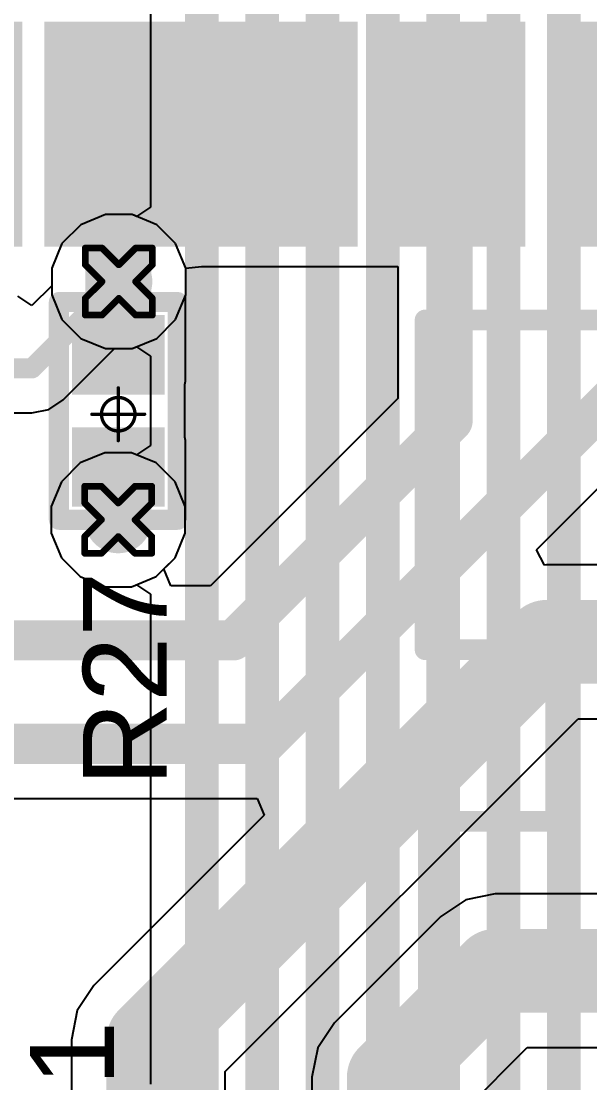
# Model space of a CAD drawing. Header units: inches. Extents: x -13 to 366, y -4 to 120.
# Drawn here: x 22.64 to 26.95, y 12.15 to 20.19 of the extents above; entities that cross this region are included whole.
import ezdxf

# ---------------------------------------------------------------- set-up
doc = ezdxf.new("R2010")
doc.units = ezdxf.units.IN
for name, color, linetype in [('Bottom Layer', 5, 'Continuous'), ('Drill Drawing', 1, 'Continuous'), ('GND', 16, 'Continuous'), ('Mechanical 15', 56, 'Continuous'), ('POWER', 76, 'Continuous'), ('Top Layer', 1, 'Continuous'), ('Top Overlay', 2, 'Continuous'), ('Top Paste', 8, 'Continuous'), ('Top Solder', 216, 'Continuous'), ('Via Holes', 16, 'Continuous')]:
    doc.layers.add(name, color=color, linetype=linetype)
doc.styles.add('Arial', font='', dxfattribs={"height": 0.2})
doc.styles.get('Arial').set_extended_font_data('Arial')

# ---------------------------------------------------------------- blocks, each defined once
blk = doc.blocks.new('R_0402_L_3')
at = {"layer": 'Top Layer'}
for points in [[(-0.625, 0.25), (-0.225, 0.25), (-0.225, -0.25), (-0.625, -0.25)], [(0.225, 0.25), (0.625, 0.25), (0.625, -0.25), (0.225, -0.25)]]:
    blk.add_hatch(color=1, dxfattribs=at).paths.add_polyline_path(points)
at = {"layer": 'Top Paste'}
for points in [[(-0.625, 0.25), (-0.225, 0.25), (-0.225, -0.25), (-0.625, -0.25)], [(0.225, 0.25), (0.625, 0.25), (0.625, -0.25), (0.225, -0.25)]]:
    blk.add_hatch(color=8, dxfattribs=at).paths.add_polyline_path(points)
at = {"layer": 'Top Solder'}
for points in [[(-0.7266, 0.3516), (-0.1234, 0.3516), (-0.1234, -0.3516), (-0.7266, -0.3516)], [(0.1234, 0.3516), (0.7266, 0.3516), (0.7266, -0.3516), (0.1234, -0.3516)]]:
    blk.add_hatch(color=216, dxfattribs=at).paths.add_polyline_path(points)
at = {"layer": 'Mechanical 15'}
for points in [[(-0.0249, 0.2001, 0.0254, 0.0254, 0), (-0.0249, -0.1999, 0.0254, 0.0254, 0)], [(-0.2249, 0.0001, 0.0254, 0.0254, 0), (0.1751, 0.0001, 0.0254, 0.0254, 0)]]:
    blk.add_lwpolyline(points, format="xyseb", dxfattribs=at)
for points in [[(-0.0313, 0.2001, 0.0127, 0.0127, 1), (-0.0186, 0.2001, 0.0127, 0.0127, 1)], [(0.1021, 0.0001, 0.0254, 0.0254, 1), (-0.1519, 0.0001, 0.0254, 0.0254, 1)], [(-0.2313, 0.0001, 0.0127, 0.0127, 1), (-0.2186, 0.0001, 0.0127, 0.0127, 1)], [(-0.1583, 0.0001, 0.0127, 0.0127, 1), (-0.1456, 0.0001, 0.0127, 0.0127, 1)], [(0.0957, 0.0001, 0.0127, 0.0127, 1), (0.1084, 0.0001, 0.0127, 0.0127, 1)], [(0.1687, 0.0001, 0.0127, 0.0127, 1), (0.1814, 0.0001, 0.0127, 0.0127, 1)], [(-0.0313, -0.1999, 0.0127, 0.0127, 1), (-0.0186, -0.1999, 0.0127, 0.0127, 1)]]:
    blk.add_lwpolyline(points, format="xyseb", close=True, dxfattribs=at)
at = {"layer": 'Top Overlay'}
for points in [[(-0.825, 0.45, 0.1524, 0.1524, 0), (-0.825, -0.45, 0.1524, 0.1524, 0)], [(-0.825, 0.45, 0.1524, 0.1524, 0), (0.825, 0.45, 0.1524, 0.1524, 0)], [(0.825, 0.45, 0.1524, 0.1524, 0), (0.825, -0.45, 0.1524, 0.1524, 0)], [(-0.825, -0.45, 0.1524, 0.1524, 0), (0.825, -0.45, 0.1524, 0.1524, 0)]]:
    blk.add_lwpolyline(points, format="xyseb", dxfattribs=at)
for points in [[(-0.8631, 0.45, 0.0762, 0.0762, 1), (-0.7869, 0.45, 0.0762, 0.0762, 1)], [(-0.8631, 0.45, 0.0762, 0.0762, 1), (-0.7869, 0.45, 0.0762, 0.0762, 1)], [(0.7869, 0.45, 0.0762, 0.0762, 1), (0.8631, 0.45, 0.0762, 0.0762, 1)], [(0.7869, 0.45, 0.0762, 0.0762, 1), (0.8631, 0.45, 0.0762, 0.0762, 1)], [(-0.8631, -0.45, 0.0762, 0.0762, 1), (-0.7869, -0.45, 0.0762, 0.0762, 1)], [(-0.8631, -0.45, 0.0762, 0.0762, 1), (-0.7869, -0.45, 0.0762, 0.0762, 1)], [(0.7869, -0.45, 0.0762, 0.0762, 1), (0.8631, -0.45, 0.0762, 0.0762, 1)], [(0.7869, -0.45, 0.0762, 0.0762, 1), (0.8631, -0.45, 0.0762, 0.0762, 1)]]:
    blk.add_lwpolyline(points, format="xyseb", close=True, dxfattribs=at)
blk = doc.blocks.new('41_SMD_M______12')
at = {"layer": 'Top Layer'}
for points in [[(8, 5.52), (9.5, 5.52), (9.5, 4.62), (8, 4.62)], [(8, 4.25), (9.5, 4.25), (9.5, 3.35), (8, 3.35)], [(8, 2.98), (9.5, 2.98), (9.5, 2.08), (8, 2.08)], [(8, 1.71), (9.5, 1.71), (9.5, 0.81), (8, 0.81)]]:
    blk.add_hatch(color=1, dxfattribs=at).paths.add_polyline_path(points)
at = {"layer": 'Top Paste'}
for points in [[(8, 5.52), (9.5, 5.52), (9.5, 4.62), (8, 4.62)], [(8, 4.25), (9.5, 4.25), (9.5, 3.35), (8, 3.35)], [(8, 2.98), (9.5, 2.98), (9.5, 2.08), (8, 2.08)], [(8, 1.71), (9.5, 1.71), (9.5, 0.81), (8, 0.81)]]:
    blk.add_hatch(color=8, dxfattribs=at).paths.add_polyline_path(points)
at = {"layer": 'Top Solder'}
for points in [[(7.8984, 5.6216), (9.6016, 5.6216), (9.6016, 4.5184), (7.8984, 4.5184)], [(7.8984, 4.3516), (9.6016, 4.3516), (9.6016, 3.2484), (7.8984, 3.2484)], [(7.8984, 3.0816), (9.6016, 3.0816), (9.6016, 1.9784), (7.8984, 1.9784)], [(7.8984, 1.8116), (9.6016, 1.8116), (9.6016, 0.7084), (7.8984, 0.7084)], [(7.8984, 0.5416), (9.6016, 0.5416), (9.6016, -0.5616), (7.8984, -0.5616)]]:
    blk.add_hatch(color=216, dxfattribs=at).paths.add_polyline_path(points)
blk = doc.blocks.new('XH2_54_LI_5P_30')
at = {"layer": 'Top Overlay'}
for points in [[(-3.78, 2.4638, 0.1565, 0.1565, 0), (3.72, 2.4638, 0.1565, 0.1565, 0)], [(3.72, 2.4638, 0.1565, 0.1565, 0), (3.72, 1.5, 0.1565, 0.1565, 0)], [(5.02, 2.4892, 0.1565, 0.1565, 0), (5.02, 1.5, 0.1565, 0.1565, 0)], [(5.02, 2.4892, 0.1565, 0.1565, 0), (7.52, 2.4892, 0.1565, 0.1565, 0)], [(7.52, 2.4892, 0.1565, 0.1565, 0), (7.52, -3.4544, 0.1565, 0.1565, 0)], [(3.72, 1.5, 0.1565, 0.1565, 0), (5.02, 1.5, 0.1565, 0.1565, 0)]]:
    blk.add_lwpolyline(points, format="xyseb", dxfattribs=at)
for points in [[(3.6809, 2.4638, 0.0782, 0.0782, 1), (3.7591, 2.4638, 0.0782, 0.0782, 1)], [(3.6809, 2.4638, 0.0782, 0.0782, 1), (3.7591, 2.4638, 0.0782, 0.0782, 1)], [(4.9809, 2.4892, 0.0782, 0.0782, 1), (5.0591, 2.4892, 0.0782, 0.0782, 1)], [(4.9809, 2.4892, 0.0782, 0.0782, 1), (5.0591, 2.4892, 0.0782, 0.0782, 1)], [(7.4809, 2.4892, 0.0782, 0.0782, 1), (7.5591, 2.4892, 0.0782, 0.0782, 1)], [(7.4809, 2.4892, 0.0782, 0.0782, 1), (7.5591, 2.4892, 0.0782, 0.0782, 1)], [(3.6809, 1.5, 0.0782, 0.0782, 1), (3.7591, 1.5, 0.0782, 0.0782, 1)], [(3.6809, 1.5, 0.0782, 0.0782, 1), (3.7591, 1.5, 0.0782, 0.0782, 1)], [(4.9809, 1.5, 0.0782, 0.0782, 1), (5.0591, 1.5, 0.0782, 0.0782, 1)], [(4.9809, 1.5, 0.0782, 0.0782, 1), (5.0591, 1.5, 0.0782, 0.0782, 1)]]:
    blk.add_lwpolyline(points, format="xyseb", close=True, dxfattribs=at)

msp = doc.modelspace()

# ---------------------------------------------------------------- hatches: boundary and pattern name
at = {"layer": 'Bottom Layer'}
h = msp.add_hatch(color=5, dxfattribs=at)
edge = h.paths.add_edge_path()
edge.add_arc((23.3796, 18.2198), 0.254, 0, 360)
h = msp.add_hatch(color=5, dxfattribs=at)
edge = h.paths.add_edge_path()
edge.add_arc((23.3754, 16.4141), 0.254, 0, 360)
at = {"layer": 'GND'}
h = msp.add_hatch(color=16, dxfattribs=at)
edge = h.paths.add_edge_path()
edge.add_arc((23.3796, 18.2198), 0.254, 0, 360)
h = msp.add_hatch(color=16, dxfattribs=at)
edge = h.paths.add_edge_path()
edge.add_arc((23.3754, 16.4141), 0.254, 0, 360)
at = {"layer": 'POWER'}
h = msp.add_hatch(color=76, dxfattribs=at)
edge = h.paths.add_edge_path()
edge.add_arc((23.3796, 18.2198), 0.254, 0, 360)
h = msp.add_hatch(color=76, dxfattribs=at)
edge = h.paths.add_edge_path()
edge.add_arc((23.3754, 16.4141), 0.254, 0, 360)
at = {"layer": 'Top Layer'}
for points in [[(23.1255, 17.464), (23.6254, 17.464), (23.6254, 19.337), (23.1255, 19.337)], [(23.6254, 17.014), (23.1255, 17.014), (23.1255, 16.4141), (23.6254, 16.4141)]]:
    msp.add_hatch(color=1, dxfattribs=at).paths.add_polyline_path(points)
h = msp.add_hatch(color=1, dxfattribs=at)
edge = h.paths.add_edge_path()
edge.add_arc((23.3796, 18.2198), 0.254, 0, 360)
h = msp.add_hatch(color=1, dxfattribs=at)
edge = h.paths.add_edge_path()
edge.add_arc((23.3754, 16.4141), 0.254, 0, 360)
at = {"layer": 'Via Holes'}
h = msp.add_hatch(color=7, dxfattribs=at)
edge = h.paths.add_edge_path()
edge.add_arc((23.3796, 18.2198), 0.127, 0, 360)
h = msp.add_hatch(color=7, dxfattribs=at)
edge = h.paths.add_edge_path()
edge.add_arc((23.3754, 16.4141), 0.127, 0, 360)

# ---------------------------------------------------------------- linework, layer by layer
at = {"layer": 'Bottom Layer'}
for p, q in [((23.6196, 24.8335), (23.6196, 18.7845)), ((23.6196, 18.7845), (23.514, 18.7139)), ((23.2785, 18.7278), (23.0918, 18.6504)), ((23.4806, 18.7278), (23.2785, 18.7278)), ((23.514, 18.7139), (23.4806, 18.7278)), ((23.0918, 18.6504), (22.9489, 18.5075)), ((22.9489, 18.5075), (22.8716, 18.3208)), ((22.8716, 18.3208), (22.8716, 18.1187)), ((22.8716, 18.1187), (22.9489, 17.932)), ((22.9489, 17.932), (23.0918, 17.7891)), ((23.0918, 17.7891), (23.2785, 17.7118)), ((23.2785, 17.7118), (23.4806, 17.7118)), ((23.4806, 17.7118), (23.514, 17.7256)), ((23.514, 17.7256), (23.6196, 17.655)), ((23.6196, 17.655), (23.6196, 16.9771)), ((23.2744, 16.9221), (23.0877, 16.8447)), ((23.4765, 16.9221), (23.2744, 16.9221)), ((23.514, 16.9065), (23.4765, 16.9221)), ((23.6196, 16.9771), (23.514, 16.9065)), ((23.0877, 16.8447), (22.9448, 16.7018)), ((22.9448, 16.7018), (22.8674, 16.5151)), ((22.8674, 16.5151), (22.8674, 16.313)), ((22.8674, 16.313), (22.9448, 16.1263)), ((22.9448, 16.1263), (23.0877, 15.9834)), ((23.0877, 15.9834), (23.2744, 15.9061)), ((23.2744, 15.9061), (23.4765, 15.9061)), ((23.4765, 15.9061), (23.514, 15.9216)), ((23.514, 15.9216), (23.6196, 15.8511)), ((23.6196, 15.8511), (23.6196, 12.1351))]:
    msp.add_line(p, q, dxfattribs=at)
for points in [[(26.7513, 2.8969, 0.254, 0.254, 0), (26.7513, 33.2458, 0.254, 0.254, 0)], [(26.2941, 3.0863, 0.254, 0.254, 0), (26.2941, 32.7694, 0.254, 0.254, 0)], [(25.8369, 3.844, 0.254, 0.254, 0), (25.8369, 25.7519, 0.254, 0.254, 0)], [(25.3797, 5.0975, 0.254, 0.254, 0), (25.3797, 25.5626, 0.254, 0.254, 0)], [(24.9225, 6.233, 0.254, 0.254, 0), (24.9225, 25.3732, 0.254, 0.254, 0)], [(24.4653, 7.3872, 0.254, 0.254, 0), (24.4653, 25.1838, 0.254, 0.254, 0)], [(24.0081, 11.9742, 0.254, 0.254, 0), (24.0081, 24.9944, 0.254, 0.254, 0)]]:
    msp.add_lwpolyline(points, format="xyseb", dxfattribs=at)
at = {"layer": 'Drill Drawing'}
for points in [[(23.1256, 18.3468, 0.0508, 0.0508, 0), (23.1256, 18.4738, 0.0508, 0.0508, 0)], [(23.1256, 18.4738, 0.0508, 0.0508, 0), (23.2526, 18.4738, 0.0508, 0.0508, 0)], [(23.2526, 18.4738, 0.0508, 0.0508, 0), (23.3796, 18.3468, 0.0508, 0.0508, 0)], [(23.3796, 18.3468, 0.0508, 0.0508, 0), (23.5066, 18.4738, 0.0508, 0.0508, 0)], [(23.5066, 18.4738, 0.0508, 0.0508, 0), (23.6336, 18.4738, 0.0508, 0.0508, 0)], [(23.6336, 18.3468, 0.0508, 0.0508, 0), (23.6336, 18.4738, 0.0508, 0.0508, 0)], [(23.1256, 18.3468, 0.0508, 0.0508, 0), (23.2526, 18.2198, 0.0508, 0.0508, 0)], [(23.5066, 18.2198, 0.0508, 0.0508, 0), (23.6336, 18.3468, 0.0508, 0.0508, 0)], [(23.1256, 18.0928, 0.0508, 0.0508, 0), (23.2526, 18.2198, 0.0508, 0.0508, 0)], [(23.5066, 18.2198, 0.0508, 0.0508, 0), (23.6336, 18.0928, 0.0508, 0.0508, 0)], [(23.1256, 17.9658, 0.0508, 0.0508, 0), (23.1256, 18.0928, 0.0508, 0.0508, 0)], [(23.2526, 17.9658, 0.0508, 0.0508, 0), (23.3796, 18.0928, 0.0508, 0.0508, 0)], [(23.3796, 18.0928, 0.0508, 0.0508, 0), (23.5066, 17.9658, 0.0508, 0.0508, 0)], [(23.6336, 17.9658, 0.0508, 0.0508, 0), (23.6336, 18.0928, 0.0508, 0.0508, 0)], [(23.1256, 17.9658, 0.0508, 0.0508, 0), (23.2526, 17.9658, 0.0508, 0.0508, 0)], [(23.5066, 17.9658, 0.0508, 0.0508, 0), (23.6336, 17.9658, 0.0508, 0.0508, 0)], [(23.1214, 16.5411, 0.0508, 0.0508, 0), (23.1214, 16.6681, 0.0508, 0.0508, 0)], [(23.1214, 16.6681, 0.0508, 0.0508, 0), (23.2484, 16.6681, 0.0508, 0.0508, 0)], [(23.2484, 16.6681, 0.0508, 0.0508, 0), (23.3754, 16.5411, 0.0508, 0.0508, 0)], [(23.3754, 16.5411, 0.0508, 0.0508, 0), (23.5024, 16.6681, 0.0508, 0.0508, 0)], [(23.5024, 16.6681, 0.0508, 0.0508, 0), (23.6294, 16.6681, 0.0508, 0.0508, 0)], [(23.6294, 16.5411, 0.0508, 0.0508, 0), (23.6294, 16.6681, 0.0508, 0.0508, 0)], [(23.1214, 16.5411, 0.0508, 0.0508, 0), (23.2484, 16.4141, 0.0508, 0.0508, 0)], [(23.5024, 16.4141, 0.0508, 0.0508, 0), (23.6294, 16.5411, 0.0508, 0.0508, 0)], [(23.1214, 16.2871, 0.0508, 0.0508, 0), (23.2484, 16.4141, 0.0508, 0.0508, 0)], [(23.5024, 16.4141, 0.0508, 0.0508, 0), (23.6294, 16.2871, 0.0508, 0.0508, 0)], [(23.1214, 16.1601, 0.0508, 0.0508, 0), (23.1214, 16.2871, 0.0508, 0.0508, 0)], [(23.2484, 16.1601, 0.0508, 0.0508, 0), (23.3754, 16.2871, 0.0508, 0.0508, 0)], [(23.3754, 16.2871, 0.0508, 0.0508, 0), (23.5024, 16.1601, 0.0508, 0.0508, 0)], [(23.6294, 16.1601, 0.0508, 0.0508, 0), (23.6294, 16.2871, 0.0508, 0.0508, 0)], [(23.1214, 16.1601, 0.0508, 0.0508, 0), (23.2484, 16.1601, 0.0508, 0.0508, 0)], [(23.5024, 16.1601, 0.0508, 0.0508, 0), (23.6294, 16.1601, 0.0508, 0.0508, 0)]]:
    msp.add_lwpolyline(points, format="xyseb", dxfattribs=at)
for points in [[(23.1129, 18.4738, 0.0254, 0.0254, 1), (23.1383, 18.4738, 0.0254, 0.0254, 1)], [(23.1129, 18.4738, 0.0254, 0.0254, 1), (23.1383, 18.4738, 0.0254, 0.0254, 1)], [(23.2399, 18.4738, 0.0254, 0.0254, 1), (23.2653, 18.4738, 0.0254, 0.0254, 1)], [(23.2399, 18.4738, 0.0254, 0.0254, 1), (23.2653, 18.4738, 0.0254, 0.0254, 1)], [(23.4939, 18.4738, 0.0254, 0.0254, 1), (23.5193, 18.4738, 0.0254, 0.0254, 1)], [(23.4939, 18.4738, 0.0254, 0.0254, 1), (23.5193, 18.4738, 0.0254, 0.0254, 1)], [(23.6209, 18.4738, 0.0254, 0.0254, 1), (23.6463, 18.4738, 0.0254, 0.0254, 1)], [(23.6209, 18.4738, 0.0254, 0.0254, 1), (23.6463, 18.4738, 0.0254, 0.0254, 1)], [(23.1129, 18.3468, 0.0254, 0.0254, 1), (23.1383, 18.3468, 0.0254, 0.0254, 1)], [(23.1129, 18.3468, 0.0254, 0.0254, 1), (23.1383, 18.3468, 0.0254, 0.0254, 1)], [(23.3669, 18.3468, 0.0254, 0.0254, 1), (23.3923, 18.3468, 0.0254, 0.0254, 1)], [(23.3669, 18.3468, 0.0254, 0.0254, 1), (23.3923, 18.3468, 0.0254, 0.0254, 1)], [(23.6209, 18.3468, 0.0254, 0.0254, 1), (23.6463, 18.3468, 0.0254, 0.0254, 1)], [(23.6209, 18.3468, 0.0254, 0.0254, 1), (23.6463, 18.3468, 0.0254, 0.0254, 1)], [(23.2399, 18.2198, 0.0254, 0.0254, 1), (23.2653, 18.2198, 0.0254, 0.0254, 1)], [(23.2399, 18.2198, 0.0254, 0.0254, 1), (23.2653, 18.2198, 0.0254, 0.0254, 1)], [(23.4939, 18.2198, 0.0254, 0.0254, 1), (23.5193, 18.2198, 0.0254, 0.0254, 1)], [(23.4939, 18.2198, 0.0254, 0.0254, 1), (23.5193, 18.2198, 0.0254, 0.0254, 1)], [(23.1129, 18.0928, 0.0254, 0.0254, 1), (23.1383, 18.0928, 0.0254, 0.0254, 1)], [(23.1129, 18.0928, 0.0254, 0.0254, 1), (23.1383, 18.0928, 0.0254, 0.0254, 1)], [(23.3669, 18.0928, 0.0254, 0.0254, 1), (23.3923, 18.0928, 0.0254, 0.0254, 1)], [(23.3669, 18.0928, 0.0254, 0.0254, 1), (23.3923, 18.0928, 0.0254, 0.0254, 1)], [(23.6209, 18.0928, 0.0254, 0.0254, 1), (23.6463, 18.0928, 0.0254, 0.0254, 1)], [(23.6209, 18.0928, 0.0254, 0.0254, 1), (23.6463, 18.0928, 0.0254, 0.0254, 1)], [(23.1129, 17.9658, 0.0254, 0.0254, 1), (23.1383, 17.9658, 0.0254, 0.0254, 1)], [(23.1129, 17.9658, 0.0254, 0.0254, 1), (23.1383, 17.9658, 0.0254, 0.0254, 1)], [(23.2399, 17.9658, 0.0254, 0.0254, 1), (23.2653, 17.9658, 0.0254, 0.0254, 1)], [(23.2399, 17.9658, 0.0254, 0.0254, 1), (23.2653, 17.9658, 0.0254, 0.0254, 1)], [(23.4939, 17.9658, 0.0254, 0.0254, 1), (23.5193, 17.9658, 0.0254, 0.0254, 1)], [(23.4939, 17.9658, 0.0254, 0.0254, 1), (23.5193, 17.9658, 0.0254, 0.0254, 1)], [(23.6209, 17.9658, 0.0254, 0.0254, 1), (23.6463, 17.9658, 0.0254, 0.0254, 1)], [(23.6209, 17.9658, 0.0254, 0.0254, 1), (23.6463, 17.9658, 0.0254, 0.0254, 1)], [(23.1087, 16.6681, 0.0254, 0.0254, 1), (23.1341, 16.6681, 0.0254, 0.0254, 1)], [(23.1087, 16.6681, 0.0254, 0.0254, 1), (23.1341, 16.6681, 0.0254, 0.0254, 1)], [(23.2357, 16.6681, 0.0254, 0.0254, 1), (23.2611, 16.6681, 0.0254, 0.0254, 1)], [(23.2357, 16.6681, 0.0254, 0.0254, 1), (23.2611, 16.6681, 0.0254, 0.0254, 1)], [(23.4897, 16.6681, 0.0254, 0.0254, 1), (23.5151, 16.6681, 0.0254, 0.0254, 1)], [(23.4897, 16.6681, 0.0254, 0.0254, 1), (23.5151, 16.6681, 0.0254, 0.0254, 1)], [(23.6167, 16.6681, 0.0254, 0.0254, 1), (23.6421, 16.6681, 0.0254, 0.0254, 1)], [(23.6167, 16.6681, 0.0254, 0.0254, 1), (23.6421, 16.6681, 0.0254, 0.0254, 1)], [(23.1087, 16.5411, 0.0254, 0.0254, 1), (23.1341, 16.5411, 0.0254, 0.0254, 1)], [(23.1087, 16.5411, 0.0254, 0.0254, 1), (23.1341, 16.5411, 0.0254, 0.0254, 1)], [(23.3627, 16.5411, 0.0254, 0.0254, 1), (23.3881, 16.5411, 0.0254, 0.0254, 1)], [(23.3627, 16.5411, 0.0254, 0.0254, 1), (23.3881, 16.5411, 0.0254, 0.0254, 1)], [(23.6167, 16.5411, 0.0254, 0.0254, 1), (23.6421, 16.5411, 0.0254, 0.0254, 1)], [(23.6167, 16.5411, 0.0254, 0.0254, 1), (23.6421, 16.5411, 0.0254, 0.0254, 1)], [(23.2357, 16.4141, 0.0254, 0.0254, 1), (23.2611, 16.4141, 0.0254, 0.0254, 1)], [(23.2357, 16.4141, 0.0254, 0.0254, 1), (23.2611, 16.4141, 0.0254, 0.0254, 1)], [(23.4897, 16.4141, 0.0254, 0.0254, 1), (23.5151, 16.4141, 0.0254, 0.0254, 1)], [(23.4897, 16.4141, 0.0254, 0.0254, 1), (23.5151, 16.4141, 0.0254, 0.0254, 1)], [(23.1087, 16.2871, 0.0254, 0.0254, 1), (23.1341, 16.2871, 0.0254, 0.0254, 1)], [(23.1087, 16.2871, 0.0254, 0.0254, 1), (23.1341, 16.2871, 0.0254, 0.0254, 1)], [(23.3627, 16.2871, 0.0254, 0.0254, 1), (23.3881, 16.2871, 0.0254, 0.0254, 1)], [(23.3627, 16.2871, 0.0254, 0.0254, 1), (23.3881, 16.2871, 0.0254, 0.0254, 1)], [(23.6167, 16.2871, 0.0254, 0.0254, 1), (23.6421, 16.2871, 0.0254, 0.0254, 1)], [(23.6167, 16.2871, 0.0254, 0.0254, 1), (23.6421, 16.2871, 0.0254, 0.0254, 1)], [(23.1087, 16.1601, 0.0254, 0.0254, 1), (23.1341, 16.1601, 0.0254, 0.0254, 1)], [(23.1087, 16.1601, 0.0254, 0.0254, 1), (23.1341, 16.1601, 0.0254, 0.0254, 1)], [(23.2357, 16.1601, 0.0254, 0.0254, 1), (23.2611, 16.1601, 0.0254, 0.0254, 1)], [(23.2357, 16.1601, 0.0254, 0.0254, 1), (23.2611, 16.1601, 0.0254, 0.0254, 1)], [(23.4897, 16.1601, 0.0254, 0.0254, 1), (23.5151, 16.1601, 0.0254, 0.0254, 1)], [(23.4897, 16.1601, 0.0254, 0.0254, 1), (23.5151, 16.1601, 0.0254, 0.0254, 1)], [(23.6167, 16.1601, 0.0254, 0.0254, 1), (23.6421, 16.1601, 0.0254, 0.0254, 1)], [(23.6167, 16.1601, 0.0254, 0.0254, 1), (23.6421, 16.1601, 0.0254, 0.0254, 1)]]:
    msp.add_lwpolyline(points, format="xyseb", close=True, dxfattribs=at)
at = {"layer": 'GND'}
for p, q in [((23.2785, 18.7278), (23.0918, 18.6504)), ((23.4806, 18.7278), (23.2785, 18.7278)), ((23.6673, 18.6504), (23.4806, 18.7278)), ((23.0918, 18.6504), (22.9489, 18.5075)), ((23.8102, 18.5075), (23.6673, 18.6504)), ((22.9489, 18.5075), (22.8716, 18.3208)), ((23.8876, 18.3208), (23.8102, 18.5075)), ((22.8716, 18.3208), (22.8716, 18.1879)), ((23.8876, 18.1187), (23.8876, 18.3208)), ((22.8716, 18.1879), (22.7216, 18.0379)), ((22.7216, 18.0379), (22.6139, 18.1098)), ((23.8102, 17.932), (23.8876, 18.1187)), ((23.6673, 17.7891), (23.8102, 17.932)), ((23.4806, 17.7118), (23.6673, 17.7891)), ((22.9593, 17.3234), (23.3477, 17.7118)), ((23.3477, 17.7118), (23.4806, 17.7118)), ((22.8501, 17.2504), (22.9593, 17.3234)), ((18.9626, 17.2248), (22.7213, 17.2248)), ((22.7213, 17.2248), (22.8501, 17.2504)), ((23.2744, 16.9221), (23.0877, 16.8447)), ((23.4765, 16.9221), (23.2744, 16.9221)), ((23.6632, 16.8447), (23.4765, 16.9221)), ((23.0877, 16.8447), (22.9448, 16.7018)), ((23.8061, 16.7018), (23.6632, 16.8447)), ((22.9448, 16.7018), (22.8674, 16.5151)), ((23.8834, 16.5151), (23.8061, 16.7018)), ((22.8674, 16.5151), (22.8674, 16.313)), ((23.8834, 16.313), (23.8834, 16.5151)), ((22.8674, 16.313), (22.9448, 16.1263)), ((23.8061, 16.1263), (23.8834, 16.313)), ((22.9448, 16.1263), (23.0877, 15.9834)), ((23.6632, 15.9834), (23.8061, 16.1263)), ((23.0877, 15.9834), (23.2744, 15.9061)), ((23.4765, 15.9061), (23.6632, 15.9834)), ((23.2744, 15.9061), (23.4765, 15.9061))]:
    msp.add_line(p, q, dxfattribs=at)
for points in [[(22.7213, 17.5615, 0.1524, 0.1524, 0), (23.3796, 18.2198, 0.1524, 0.1524, 0)], [(10.4656, 17.5615, 0.1524, 0.1524, 0), (22.7213, 17.5615, 0.1524, 0.1524, 0)]]:
    msp.add_lwpolyline(points, format="xyseb", dxfattribs=at)
for points in [[(23.3415, 18.2198, 0.0762, 0.0762, 1), (23.4177, 18.2198, 0.0762, 0.0762, 1)], [(22.6832, 17.5615, 0.0762, 0.0762, 1), (22.7594, 17.5615, 0.0762, 0.0762, 1)], [(22.6832, 17.5615, 0.0762, 0.0762, 1), (22.7594, 17.5615, 0.0762, 0.0762, 1)]]:
    msp.add_lwpolyline(points, format="xyseb", close=True, dxfattribs=at)
at = {"layer": 'POWER'}
for p, q in [((23.2785, 18.7278), (23.0918, 18.6504)), ((23.4806, 18.7278), (23.2785, 18.7278)), ((23.6673, 18.6504), (23.4806, 18.7278)), ((23.0918, 18.6504), (22.9489, 18.5075)), ((23.8102, 18.5075), (23.6673, 18.6504)), ((22.9489, 18.5075), (22.8716, 18.3208)), ((23.8876, 18.3208), (23.8102, 18.5075)), ((22.8716, 18.3208), (22.8716, 18.1187)), ((23.8876, 18.1187), (23.8876, 18.3208)), ((22.8716, 18.1187), (22.9489, 17.932)), ((23.8102, 17.932), (23.8876, 18.1187)), ((22.9489, 17.932), (23.0918, 17.7891)), ((23.6673, 17.7891), (23.8102, 17.932)), ((23.0918, 17.7891), (23.2785, 17.7118)), ((23.4806, 17.7118), (23.6673, 17.7891)), ((23.2785, 17.7118), (23.4806, 17.7118))]:
    msp.add_line(p, q, dxfattribs=at)
at = {"layer": 'Top Layer'}
for p, q in [((23.8876, 18.3208), (24.0049, 18.333)), ((23.8876, 18.1187), (23.8876, 18.3208)), ((24.0049, 18.333), (25.4936, 18.333)), ((25.4936, 18.333), (25.4936, 17.3333)), ((23.8844, 18.1111), (23.8876, 18.1187)), ((23.8844, 17.464), (23.8844, 18.1111)), ((23.8794, 17.439), (23.8844, 17.464)), ((23.8794, 17.039), (23.8794, 17.439)), ((25.4936, 17.3333), (24.0746, 15.9142)), ((26.5434, 16.1859), (27.471, 17.1135)), ((23.8844, 17.014), (23.8794, 17.039)), ((23.8844, 16.4141), (23.8844, 17.014)), ((23.8834, 16.4092), (23.8844, 16.4141)), ((23.8834, 16.313), (23.8834, 16.4092)), ((23.8061, 16.1263), (23.8834, 16.313)), ((26.6059, 16.0688), (26.5434, 16.1859)), ((23.721, 16.0412), (23.8061, 16.1263)), ((23.7736, 15.9142), (23.721, 16.0412)), ((26.6197, 16.0716), (26.6059, 16.0688)), ((27.2509, 16.0716), (26.6197, 16.0716)), ((24.0746, 15.9142), (23.7736, 15.9142)), ((24.1861, 12.2312), (26.8611, 14.9062)), ((26.8611, 14.9062), (27.2509, 14.9062)), ((22.158, 14.3007), (24.4278, 14.3007)), ((24.4278, 14.3007), (24.4805, 14.1737)), ((24.4805, 14.1737), (23.1914, 12.8846)), ((26.009, 13.5337), (25.8199, 13.4074)), ((26.232, 13.5781), (26.009, 13.5337)), ((27.2777, 13.5781), (26.232, 13.5781)), ((25.8199, 13.4074), (25.0133, 12.6008)), ((23.1914, 12.8846), (23.065, 12.6955)), ((23.065, 12.6955), (23.0207, 12.4726)), ((25.0133, 12.6008), (24.887, 12.4118)), ((23.0207, 12.4726), (23.0207, 7.7029)), ((24.887, 12.4118), (24.8426, 12.1888)), ((26.008, 11.9474), (26.4733, 12.4127)), ((26.4733, 12.4127), (27.224, 12.4127)), ((24.1861, 7.7029), (24.1861, 12.2312)), ((24.8426, 12.1888), (24.8426, 7.5747))]:
    msp.add_line(p, q, dxfattribs=at)
for points in [[(25.908, 17.1616, 0.3048, 0.3048, 0), (25.908, 19.337, 0.3048, 0.3048, 0)], [(24.4865, 14.715, 0.3048, 0.3048, 0), (27.178, 17.4065, 0.3048, 0.3048, 0)], [(24.2462, 15.4998, 0.3048, 0.3048, 0), (25.908, 17.1616, 0.3048, 0.3048, 0)], [(23.6034, 12.4726, 0.635, 0.635, 0), (26.6197, 15.4889, 0.635, 0.635, 0)], [(26.6197, 15.4889, 0.635, 0.635, 0), (28.1892, 15.4889, 0.635, 0.635, 0)], [(22.098, 15.4998, 0.3048, 0.3048, 0), (24.2462, 15.4998, 0.3048, 0.3048, 0)], [(21.357, 14.715, 0.3048, 0.3048, 0), (24.4865, 14.715, 0.3048, 0.3048, 0)], [(25.4253, 12.1888, 0.635, 0.635, 0), (26.232, 12.9954, 0.635, 0.635, 0)], [(26.232, 12.9954, 0.635, 0.635, 0), (28.1427, 12.9954, 0.635, 0.635, 0)], [(23.6034, 7.2228, 0.635, 0.635, 0), (23.6034, 12.4726, 0.635, 0.635, 0)], [(25.4253, 6.3154, 0.635, 0.635, 0), (25.4253, 12.1888, 0.635, 0.635, 0)]]:
    msp.add_lwpolyline(points, format="xyseb", dxfattribs=at)
for points in [[(25.8318, 19.337, 0.1524, 0.1524, 1), (25.9842, 19.337, 0.1524, 0.1524, 1)], [(25.8318, 17.1616, 0.1524, 0.1524, 1), (25.9842, 17.1616, 0.1524, 0.1524, 1)], [(25.8318, 17.1616, 0.1524, 0.1524, 1), (25.9842, 17.1616, 0.1524, 0.1524, 1)], [(26.4609, 15.4889, 0.3175, 0.3175, 1), (26.7784, 15.4889, 0.3175, 0.3175, 1)], [(26.4609, 15.4889, 0.3175, 0.3175, 1), (26.7784, 15.4889, 0.3175, 0.3175, 1)], [(24.17, 15.4998, 0.1524, 0.1524, 1), (24.3224, 15.4998, 0.1524, 0.1524, 1)], [(24.17, 15.4998, 0.1524, 0.1524, 1), (24.3224, 15.4998, 0.1524, 0.1524, 1)], [(24.4103, 14.715, 0.1524, 0.1524, 1), (24.5627, 14.715, 0.1524, 0.1524, 1)], [(24.4103, 14.715, 0.1524, 0.1524, 1), (24.5627, 14.715, 0.1524, 0.1524, 1)], [(26.0732, 12.9954, 0.3175, 0.3175, 1), (26.3907, 12.9954, 0.3175, 0.3175, 1)], [(26.0732, 12.9954, 0.3175, 0.3175, 1), (26.3907, 12.9954, 0.3175, 0.3175, 1)], [(23.4446, 12.4726, 0.3175, 0.3175, 1), (23.7621, 12.4726, 0.3175, 0.3175, 1)], [(23.4446, 12.4726, 0.3175, 0.3175, 1), (23.7621, 12.4726, 0.3175, 0.3175, 1)], [(25.2666, 12.1888, 0.3175, 0.3175, 1), (25.5841, 12.1888, 0.3175, 0.3175, 1)], [(25.2666, 12.1888, 0.3175, 0.3175, 1), (25.5841, 12.1888, 0.3175, 0.3175, 1)]]:
    msp.add_lwpolyline(points, format="xyseb", close=True, dxfattribs=at)

# ---------------------------------------------------------------- block references
for name, p, rotation in [('41_SMD_M______12', (22.108, 28.087), 270), ('R_0402_L_3', (23.3755, 17.239), 90), ('XH2_54_LI_5P_30', (28.1892, 10.4089), 90)]:
    msp.add_blockref(name, p, dxfattribs=dict(rotation=rotation))

# ---------------------------------------------------------------- texts
at = {"layer": 'Top Overlay', "style": 'Arial'}
for s, p in [('R27', (23.7428, 14.3935)), ('Q1', (23.3427, 11.4316))]:
    msp.add_text(s, height=0.635, rotation=90, dxfattribs=at).set_placement(p)

doc.saveas('drawing.dxf')
